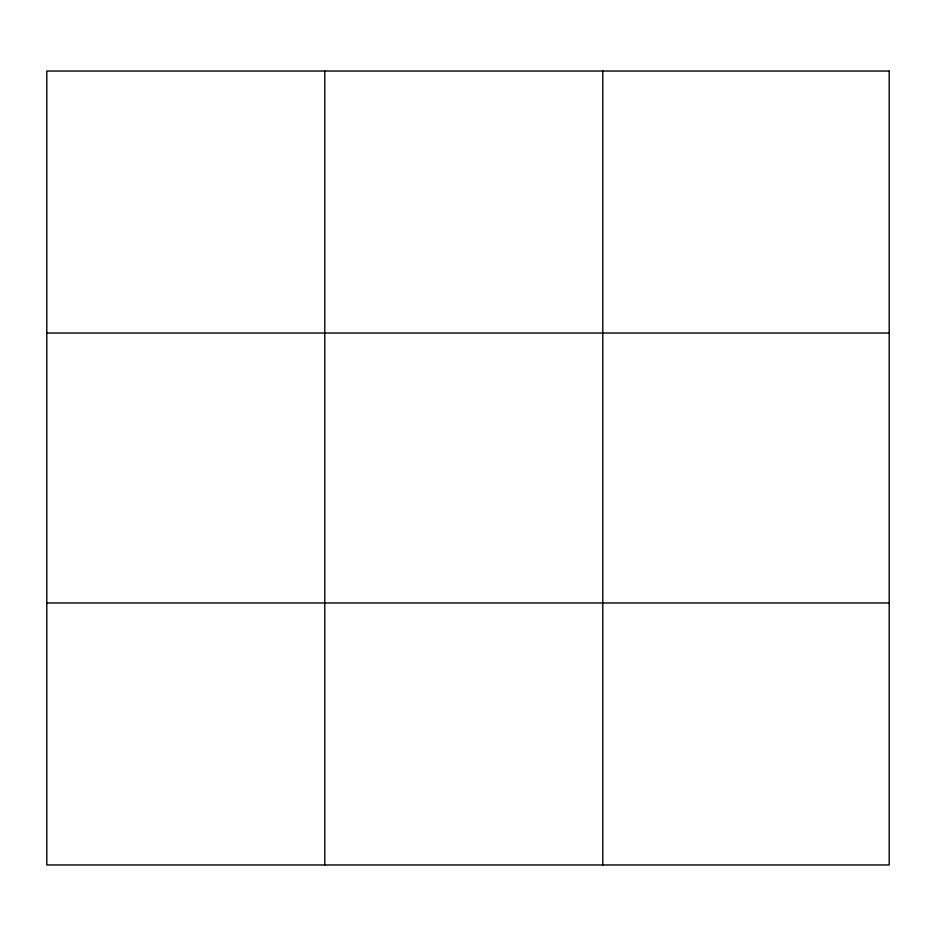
<?xml version="1.0" encoding="UTF-8"?>
<svg xmlns="http://www.w3.org/2000/svg" width="936" height="936" viewBox="0 0 936 936"><rect width="100%" height="100%" fill="white"/><g stroke="black" fill="none" stroke-linecap="round" stroke-linejoin="round"><path stroke-width="1.4" d="M324.792 71.031L324.792 864.969M602.784 71.031L602.784 864.969M46.8 333.029L889.2 333.029M46.8 602.971L889.2 602.971M889.2 71.031L889.2 864.969L46.8 864.969L46.8 71.031L889.2 71.031"/></g></svg>
